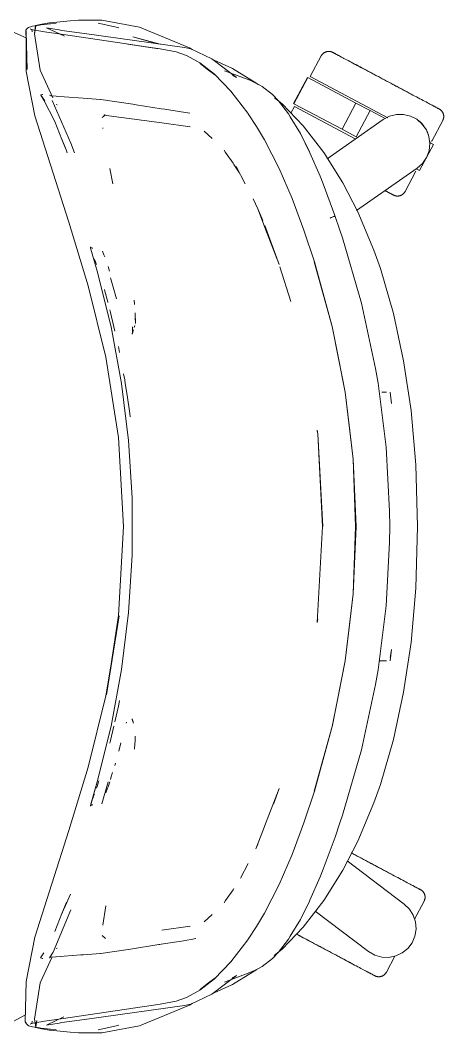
# Model space of a CAD drawing. Header units: millimetres. Extents: x 155927 to 317870, y -36033 to 97293.
# Drawn here: x 174017.8 to 174217.7, y 10190.2 to 10668.1 of the extents above; entities that cross this region are included whole.
import ezdxf

# ---------------------------------------------------------------- set-up
doc = ezdxf.new("R2010")
doc.units = ezdxf.units.MM
doc.header["$MEASUREMENT"] = 0
doc.layers.add('G-IMPT', color=8, linetype='CONTINUOUS', lineweight=9)
doc.layers.add('I-FURN', color=8, linetype='CONTINUOUS', lineweight=9)

msp = doc.modelspace()

# ---------------------------------------------------------------- linework, layer by layer
at = {"layer": 'G-IMPT'}
for p, q in [((174027.21, 10666.08), (174031.46, 10666.89)), ((174032.1, 10666.41), (174027.42, 10665.89)), ((174031.93, 10666.93), (174031.46, 10666.89)), ((174041.26, 10667.73), (174031.93, 10666.93)), ((174032.1, 10666.41), (174034.69, 10666.62)), ((174041.26, 10667.73), (174045.21, 10668.07)), ((174045.21, 10668.07), (174049.38, 10668.07)), ((174056.35, 10668.05), (174049.38, 10668.07)), ((174054.49, 10666.64), (174063.79, 10664.59)), ((174056.35, 10668.05), (174074.05, 10664.81)), ((174012.32, 10663.36), (174020.49, 10659.79)), ((174020.35, 10663.34), (174020.75, 10663.92)), ((174020.35, 10663.34), (174020.54, 10662.48)), ((174020.97, 10644.78), (174020.38, 10663.22)), ((174020.38, 10663.22), (174020.48, 10662.76)), ((174020.97, 10644.78), (174020.48, 10662.76)), ((174020.53, 10643.89), (174020.48, 10662.76)), ((174020.48, 10662.76), (174020.52, 10662.59)), ((174020.54, 10662.48), (174020.52, 10662.59)), ((174021.12, 10664.41), (174020.75, 10663.92)), ((174021.12, 10664.41), (174021.66, 10664.73)), ((174023.52, 10665.28), (174021.66, 10664.73)), ((174023.01, 10663.69), (174022.51, 10664.08)), ((174023.61, 10663.52), (174022.51, 10664.08)), ((174023.61, 10663.52), (174022.99, 10663.69)), ((174022.99, 10663.69), (174029.26, 10662.59)), ((174023.33, 10663.15), (174023.01, 10663.69)), ((174023.33, 10663.15), (174023.41, 10662.65)), ((174026.8, 10665.82), (174023.52, 10665.28)), ((174025.13, 10665.22), (174024.44, 10661.64)), ((174027.16, 10644.59), (174024.44, 10661.64)), ((174024.5, 10661.68), (174024.89, 10665.63)), ((174025.13, 10665.22), (174024.5, 10661.68)), ((174027.21, 10666.08), (174024.89, 10665.63)), ((174026.8, 10665.82), (174027.42, 10665.89)), ((174037.11, 10661.47), (174029.26, 10662.59)), ((174038.66, 10660.49), (174030.23, 10664.49)), ((174030.23, 10664.49), (174031.09, 10664.35)), ((174031.09, 10664.35), (174036.11, 10663.52)), ((174036.11, 10663.52), (174037.41, 10663.3)), ((174067.98, 10656.92), (174037.11, 10661.47)), ((174048.07, 10661.86), (174037.41, 10663.3)), ((174048.07, 10661.86), (174095.29, 10655.19)), ((174063.79, 10664.59), (174064.37, 10664.44)), ((174074.05, 10664.81), (174077.91, 10663.21)), ((174081.27, 10661.82), (174077.91, 10663.21)), ((174097.72, 10655.03), (174081.27, 10661.82)), ((174067.98, 10656.92), (174083.17, 10654.59)), ((174068.59, 10656.82), (174083.75, 10654.53)), ((174068.59, 10656.82), (174083.17, 10654.59)), ((174070.87, 10660.31), (174082.76, 10656.96)), ((174070.87, 10660.31), (174083.82, 10656.81)), ((174091.42, 10653.22), (174083.75, 10654.53)), ((174096.21, 10651.47), (174091.42, 10653.22)), ((174095.29, 10655.19), (174098.28, 10654.54)), ((174098.89, 10654.26), (174097.72, 10655.03)), ((174101.65, 10652.97), (174098.28, 10654.54)), ((174108.22, 10649.91), (174101.65, 10652.97)), ((174096.21, 10651.47), (174096.63, 10651.26)), ((174102.47, 10647.97), (174096.63, 10651.26)), ((174109.43, 10642.55), (174102.47, 10647.97)), ((174102.69, 10647.64), (174109.64, 10642.25)), ((174102.69, 10647.64), (174106.07, 10645.05)), ((174119.87, 10640.99), (174108.22, 10649.91)), ((174117.98, 10645.28), (174109.35, 10649.26)), ((174024.72, 10622.94), (174020.53, 10643.89)), ((174027.16, 10644.59), (174033.12, 10631.47)), ((174109.64, 10642.25), (174106.07, 10645.05)), ((174109.43, 10642.55), (174117.17, 10634.65)), ((174114.22, 10644.23), (174126.12, 10639.72)), ((174129.43, 10638.16), (174117.98, 10645.28)), ((174119.87, 10640.99), (174117.92, 10642.11)), ((174128.35, 10638.64), (174126.12, 10639.72)), ((174130.79, 10637.47), (174128.35, 10638.64)), ((174129.43, 10638.16), (174130.2, 10637.66)), ((174027.52, 10632.79), (174027.48, 10632.62)), ((174027.54, 10632.91), (174027.52, 10632.79)), ((174027.52, 10632.79), (174029.36, 10630.08)), ((174027.52, 10632.79), (174028.87, 10630.33)), ((174028.23, 10633.06), (174027.54, 10632.91)), ((174028.4, 10633.08), (174028.23, 10633.06)), ((174117.17, 10634.65), (174125.19, 10624.21)), ((174130.79, 10637.47), (174131.92, 10636.86)), ((174131.92, 10636.86), (174136.79, 10632.99)), ((174139.68, 10629.97), (174136.79, 10632.99)), ((174034.15, 10620.22), (174028.87, 10630.33)), ((174031.5, 10632.75), (174032.27, 10632.47)), ((174032.33, 10632.45), (174032.27, 10632.47)), ((174034.79, 10632.17), (174032.33, 10632.45)), ((174041.7, 10610.12), (174032.77, 10630.27)), ((174035.15, 10628.1), (174034.71, 10628.37)), ((174034.79, 10632.17), (174035.16, 10632.12)), ((174038.57, 10631.87), (174035.16, 10632.12)), ((174038.57, 10631.87), (174047.42, 10631.24)), ((174055.66, 10630.62), (174047.42, 10631.24)), ((174055.74, 10630.61), (174055.66, 10630.62)), ((174055.74, 10630.61), (174070.96, 10628.4)), ((174070.96, 10628.4), (174072.51, 10628.15)), ((174072.51, 10628.15), (174084.28, 10626.29)), ((174137.78, 10631.47), (174141.35, 10628.55)), ((174139.68, 10629.97), (174144.4, 10623.84)), ((174141.35, 10628.55), (174151.31, 10618.25)), ((174056.4, 10622.23), (174057.96, 10623.47)), ((174057.25, 10623.35), (174057.52, 10623.39)), ((174084.59, 10619.61), (174057.25, 10623.35)), ((174057.75, 10623.44), (174057.52, 10623.39)), ((174085.94, 10626.03), (174084.28, 10626.29)), ((174092.78, 10624.96), (174085.94, 10626.03)), ((174092.78, 10624.96), (174097.85, 10624.22)), ((174125.19, 10624.21), (174125.36, 10623.96)), ((174129.24, 10617.86), (174125.36, 10623.96)), ((174144.4, 10623.84), (174145.26, 10622.55)), ((174040.71, 10572.7), (174024.72, 10622.94)), ((174034.15, 10620.22), (174037.4, 10611.75)), ((174084.59, 10619.61), (174097.94, 10617.83)), ((174149.99, 10614.55), (174145.26, 10622.55)), ((174056.75, 10617.28), (174056.8, 10616.93)), ((174097.94, 10617.83), (174097.47, 10617.97)), ((174108.44, 10612.33), (174104.53, 10615.67)), ((174129.24, 10617.86), (174133.01, 10611.63)), ((174154.3, 10605.94), (174149.99, 10614.55)), ((174154.52, 10605.5), (174149.99, 10614.55)), ((174149.99, 10614.55), (174150.3, 10613.95)), ((174154.52, 10605.5), (174150.3, 10613.95)), ((174161.12, 10605.65), (174151.31, 10618.25)), ((174039.42, 10606.85), (174037.39, 10611.96)), ((174037.39, 10611.96), (174038.8, 10608.42)), ((174037.4, 10611.75), (174039.42, 10606.85)), ((174043.44, 10605.53), (174041.7, 10610.12)), ((174136.58, 10604.84), (174133.01, 10611.63)), ((174039.42, 10606.85), (174039.98, 10605.44)), ((174114.71, 10605.7), (174113.96, 10606.8)), ((174118.21, 10600.56), (174114.71, 10605.7)), ((174136.58, 10604.84), (174139.97, 10598.11)), ((174154.3, 10605.94), (174154.52, 10605.5)), ((174154.52, 10605.5), (174159.29, 10594.54)), ((174161.12, 10605.65), (174170.09, 10591.36)), ((174118.6, 10599.99), (174118.21, 10600.56)), ((174121.16, 10596.23), (174118.6, 10599.99)), ((174061.43, 10590.81), (174060.02, 10598.06)), ((174121.16, 10596.23), (174119.66, 10599)), ((174123.9, 10590.8), (174119.66, 10599)), ((174146.14, 10583.89), (174139.97, 10598.11)), ((174159.29, 10594.54), (174160.77, 10590.86)), ((174160.77, 10590.86), (174166.34, 10575.9)), ((174170.09, 10591.36), (174177.18, 10577.58)), ((174127.72, 10583.86), (174129.91, 10579.01)), ((174146.14, 10583.89), (174151.6, 10569.01)), ((174129.91, 10579.01), (174132.22, 10573.56)), ((174129.91, 10579.01), (174132.64, 10571.93)), ((174165.08, 10575.11), (174165.9, 10575.5)), ((174165.72, 10575.39), (174165.9, 10575.5)), ((174166.31, 10575.76), (174165.9, 10575.5)), ((174165.9, 10575.5), (174166.3, 10575.72)), ((174166.31, 10575.76), (174166.3, 10575.72)), ((174166.34, 10575.9), (174166.31, 10575.76)), ((174166.31, 10575.76), (174166.31, 10575.9)), ((174166.31, 10575.9), (174168.71, 10568.96)), ((174184.7, 10559.61), (174177.18, 10577.58)), ((174040.71, 10572.7), (174049.89, 10542.72)), ((174133.3, 10570.2), (174132.64, 10571.93)), ((174140.01, 10552.75), (174133.19, 10571.16)), ((174165.08, 10575.11), (174164.02, 10574.69)), ((174164.02, 10574.69), (174164.61, 10574.91)), ((174165.08, 10575.11), (174164.61, 10574.91)), ((174165.08, 10575.11), (174165.72, 10575.39)), ((174140.01, 10552.75), (174133.3, 10570.2)), ((174156.61, 10554.09), (174151.6, 10569.01)), ((174169.91, 10565.36), (174168.71, 10568.96)), ((174050.94, 10561.13), (174050.85, 10560.89)), ((174178.85, 10534.53), (174169.91, 10565.36)), ((174050.85, 10560.89), (174050.91, 10560.67)), ((174050.91, 10560.67), (174050.98, 10560.37)), ((174050.98, 10560.37), (174051.05, 10560.1)), ((174054.12, 10549.67), (174051.05, 10560.1)), ((174051.94, 10560.36), (174051.33, 10560.74)), ((174051.94, 10560.36), (174051.73, 10560.5)), ((174057.25, 10557.42), (174056.64, 10559.08)), ((174057.25, 10557.42), (174057.62, 10556.41)), ((174187.77, 10550.87), (174184.7, 10559.61)), ((174052.96, 10554.87), (174052.72, 10555.53)), ((174052.96, 10554.87), (174053.71, 10552.77)), ((174059.96, 10549.66), (174059.24, 10551.88)), ((174145.54, 10535.28), (174140.29, 10551.77)), ((174160.34, 10540.84), (174156.57, 10554)), ((174164.99, 10523.59), (174156.57, 10554)), ((174164.99, 10523.59), (174156.61, 10554.09)), ((174060.67, 10523.35), (174054.12, 10549.67)), ((174187.77, 10550.87), (174193.95, 10529.63)), ((174058.21, 10509.04), (174049.89, 10542.72)), ((174060.41, 10546.57), (174063.21, 10536.57)), ((174057.7, 10540.25), (174057.5, 10540.93)), ((174058.82, 10536.25), (174057.7, 10540.25)), ((174145.54, 10535.28), (174144.47, 10538.72)), ((174160.34, 10540.84), (174164.99, 10523.59)), ((174058.82, 10536.25), (174059.14, 10535.11)), ((174059.14, 10535.11), (174059.18, 10534.93)), ((174071.7, 10533.86), (174071.48, 10535.95)), ((174178.85, 10534.53), (174185.52, 10503.74)), ((174060.44, 10530.09), (174060.1, 10531.39)), ((174060.44, 10530.09), (174061.99, 10523.34)), ((174072.1, 10525), (174072.01, 10530.06)), ((174072.01, 10530.06), (174072.09, 10527.79)), ((174072.1, 10525), (174072.09, 10527.79)), ((174193.95, 10529.63), (174198.76, 10507.27)), ((174060.67, 10523.35), (174065.6, 10496.69)), ((174062.45, 10521.36), (174061.99, 10523.34)), ((174070.77, 10521), (174070.81, 10523.3)), ((174070.82, 10523.16), (174070.81, 10523.3)), ((174071.55, 10523.01), (174071.85, 10524.05)), ((174164.99, 10523.59), (174171.17, 10492.47)), ((174164.99, 10523.59), (174168.07, 10508.57)), ((174164.99, 10523.59), (174171.16, 10492.55)), ((174070.56, 10519.95), (174071.24, 10521.9)), ((174070.77, 10521), (174070.56, 10519.95)), ((174064.65, 10511.32), (174064.11, 10514.13)), ((174058.21, 10509.04), (174064.2, 10471.12)), ((174171.17, 10492.47), (174168.07, 10508.57)), ((174186.7, 10496.82), (174185.52, 10503.74)), ((174198.76, 10507.27), (174202.25, 10483.85)), ((174066.57, 10501.21), (174067.13, 10498.31)), ((174065.6, 10496.69), (174068.9, 10469.77)), ((174067.37, 10496.68), (174067.13, 10498.31)), ((174068.22, 10491.06), (174067.37, 10496.68)), ((174190.52, 10466.65), (174186.7, 10496.82)), ((174068.22, 10491.06), (174069.52, 10482.53)), ((174174.99, 10460.95), (174171.16, 10492.55)), ((174174.95, 10460.91), (174171.17, 10492.47)), ((174171.17, 10492.47), (174173.11, 10476.99)), ((174188.5, 10492.51), (174190.59, 10492.58)), ((174190.59, 10492.58), (174190.48, 10492.58)), ((174192.35, 10492.55), (174193, 10487.14)), ((174069.52, 10482.53), (174069.7, 10480.87)), ((174202.25, 10483.85), (174204.51, 10458.28)), ((174174.95, 10460.91), (174173.11, 10476.99)), ((174064.2, 10471.12), (174066.56, 10429.14)), ((174157.95, 10474.41), (174157.99, 10474.17)), ((174158.23, 10472.86), (174157.96, 10474.64)), ((174158.23, 10472.86), (174157.99, 10474.17)), ((174160.55, 10429.14), (174158.23, 10472.86)), ((174160.5, 10429.14), (174158.23, 10472.86)), ((174070.55, 10442.7), (174068.9, 10469.77)), ((174192.13, 10436.45), (174190.52, 10466.65)), ((174175.63, 10446.02), (174174.95, 10460.91)), ((174174.95, 10460.91), (174176.09, 10429.14)), ((174174.99, 10460.95), (174176.32, 10429.14)), ((174204.51, 10458.28), (174205.36, 10429.14)), ((174070.55, 10442.7), (174070.55, 10415.58)), ((174175.63, 10446.02), (174176.09, 10429.14)), ((174192.13, 10436.45), (174192.23, 10429.14)), ((174064.2, 10387.15), (174066.56, 10429.14)), ((174160.5, 10429.14), (174158, 10383.8)), ((174174.95, 10397.36), (174176.09, 10429.14)), ((174176.32, 10429.14), (174174.99, 10397.32)), ((174175.63, 10412.25), (174176.09, 10429.14)), ((174192.13, 10421.82), (174192.23, 10429.14)), ((174205.36, 10429.14), (174204.51, 10399.99)), ((174192.13, 10421.82), (174190.52, 10391.62)), ((174070.55, 10415.58), (174068.9, 10388.51)), ((174174.95, 10397.36), (174175.63, 10412.25)), ((174204.51, 10399.99), (174202.25, 10374.42)), ((174174.99, 10397.32), (174171.16, 10365.73)), ((174174.95, 10397.36), (174171.17, 10365.81)), ((174173.11, 10381.28), (174174.95, 10397.36)), ((174190.52, 10391.62), (174186.7, 10361.45)), ((174058.21, 10349.23), (174064.46, 10386.98)), ((174064.2, 10387.15), (174058.47, 10349.61)), ((174064.46, 10386.98), (174058.47, 10349.61)), ((174065.6, 10361.59), (174068.9, 10388.51)), ((174158.23, 10385.41), (174157.99, 10384.1)), ((174158, 10383.8), (174158.23, 10385.41)), ((174157.95, 10383.86), (174157.99, 10384.1)), ((174173.11, 10381.28), (174171.17, 10365.81)), ((174192.35, 10365.72), (174193, 10371.14)), ((174192.43, 10367.37), (174193, 10371.14)), ((174202.25, 10374.42), (174198.76, 10351)), ((174171.17, 10365.81), (174164.95, 10334.56)), ((174164.95, 10334.56), (174171.16, 10365.73)), ((174171.17, 10365.81), (174168.07, 10349.7)), ((174187.25, 10365.81), (174188.5, 10365.76)), ((174190.59, 10365.69), (174188.5, 10365.76)), ((174190.59, 10365.69), (174190.48, 10365.69)), ((174060.67, 10334.92), (174065.6, 10361.59)), ((174186.7, 10361.45), (174185.52, 10354.53)), ((174185.52, 10354.53), (174178.85, 10323.74)), ((174193.95, 10328.64), (174198.76, 10351)), ((174049.89, 10315.55), (174058.21, 10349.23)), ((174064.62, 10346.96), (174064.15, 10344.33)), ((174164.99, 10334.68), (174168.07, 10349.7)), ((174064.15, 10344.33), (174062.44, 10336.91)), ((174067.89, 10336.72), (174067.75, 10336.31)), ((174070.56, 10338.32), (174071.24, 10336.37)), ((174070.56, 10338.32), (174070.77, 10337.28)), ((174060.67, 10334.92), (174054.12, 10308.6)), ((174061.99, 10334.93), (174060.44, 10328.18)), ((174164.99, 10334.68), (174156.57, 10304.27)), ((174164.99, 10334.68), (174156.61, 10304.18)), ((174160.34, 10317.43), (174164.99, 10334.68)), ((174060.44, 10328.18), (174060.1, 10326.9)), ((174064.29, 10323.1), (174065.29, 10326.96)), ((174071.99, 10328.16), (174071.71, 10324.45)), ((174071.99, 10328.16), (174072.09, 10329.53)), ((174072.09, 10330.23), (174072.09, 10329.53)), ((174187.77, 10307.4), (174193.95, 10328.64)), ((174064.29, 10323.1), (174064.68, 10324.63)), ((174071.71, 10324.45), (174071.68, 10323.97)), ((174169.91, 10292.91), (174178.85, 10323.74)), ((174062.38, 10316.31), (174062.71, 10317.43)), ((174160.34, 10317.43), (174156.57, 10304.27)), ((174049.89, 10315.55), (174040.71, 10285.58)), ((174060.6, 10310.52), (174061.39, 10313.02)), ((174054.12, 10308.6), (174050.85, 10297.38)), ((174054.12, 10308.6), (174051.01, 10297.78)), ((174054.12, 10308.6), (174051.06, 10298.07)), ((174054.75, 10308.6), (174054.02, 10306.38)), ((174054.75, 10308.6), (174054.9, 10309.06)), ((174059.32, 10308.61), (174056.28, 10298.18)), ((174059.21, 10306.3), (174059.98, 10308.61)), ((174060.36, 10309.74), (174060.6, 10310.52)), ((174053.73, 10305.57), (174054.02, 10306.38)), ((174058.19, 10303.42), (174058.95, 10305.58)), ((174059.21, 10306.3), (174058.95, 10305.58)), ((174140.01, 10305.52), (174133.3, 10288.07)), ((174140.01, 10305.52), (174137.29, 10298.09)), ((174151.6, 10289.26), (174156.61, 10304.18)), ((174184.7, 10298.66), (174187.77, 10307.4)), ((174052.4, 10301.85), (174052, 10300.78)), ((174052.74, 10302.82), (174052.4, 10301.85)), ((174184.7, 10298.66), (174177.18, 10280.69)), ((174050.85, 10297.38), (174050.99, 10297.14)), ((174051.06, 10298.07), (174051.01, 10297.78)), ((174051.94, 10297.92), (174051.33, 10297.53)), ((174051.94, 10297.92), (174051.73, 10297.77)), ((174151.6, 10289.26), (174146.14, 10274.38)), ((174166.37, 10282.49), (174168.71, 10289.31)), ((174169.91, 10292.91), (174168.71, 10289.31)), ((174040.71, 10285.58), (174024.72, 10235.33)), ((174132.64, 10286.34), (174128.91, 10277.02)), ((174133.3, 10288.07), (174132.64, 10286.34)), ((174128.91, 10277.02), (174129.91, 10279.26)), ((174166.37, 10282.49), (174160.77, 10267.41)), ((174177.18, 10280.69), (174170.09, 10266.91)), ((174146.14, 10274.38), (174139.97, 10260.16)), ((174121.74, 10263.18), (174125.28, 10270.15)), ((174159.29, 10263.73), (174160.77, 10267.41)), ((174170.09, 10266.91), (174161.12, 10252.62)), ((174136.58, 10253.43), (174139.97, 10260.16)), ((174154.52, 10252.77), (174159.29, 10263.73)), ((174038.42, 10248.9), (174041.47, 10255.61)), ((174114.71, 10252.58), (174118.21, 10257.71)), ((174118.21, 10257.71), (174118.6, 10258.29)), ((174037.39, 10246.31), (174039.59, 10251.87)), ((174039.42, 10251.42), (174037.39, 10246.31)), ((174037.4, 10246.52), (174039.42, 10251.42)), ((174114.71, 10252.58), (174113.96, 10251.47)), ((174136.58, 10253.43), (174133.01, 10246.64)), ((174150.3, 10244.32), (174154.3, 10252.33)), ((174161.12, 10252.62), (174151.31, 10240.02)), ((174154.52, 10252.77), (174154.3, 10252.33)), ((174033.26, 10228.18), (174041.7, 10248.16)), ((174037.4, 10246.52), (174034.15, 10238.05)), ((174056.75, 10240.99), (174058.15, 10250.15)), ((174108.44, 10245.94), (174104.53, 10242.6)), ((174129.24, 10240.41), (174133.01, 10246.64)), ((174056.75, 10240.99), (174056.8, 10241.34)), ((174149.99, 10243.72), (174145.26, 10235.72)), ((174150.3, 10244.32), (174149.99, 10243.72)), ((174084.59, 10238.66), (174097.94, 10240.44)), ((174097.94, 10240.44), (174097.47, 10240.3)), ((174129.24, 10240.41), (174125.36, 10234.31)), ((174141.35, 10229.72), (174151.31, 10240.02)), ((174020.53, 10214.38), (174024.72, 10235.33)), ((174056.4, 10236.04), (174058.04, 10234.76)), ((174069.81, 10229.69), (174083.17, 10231.81)), ((174083.17, 10231.81), (174083.68, 10231.89)), ((174084.29, 10231.98), (174083.68, 10231.89)), ((174084.29, 10231.98), (174096.01, 10233.79)), ((174096.01, 10233.79), (174096.48, 10233.86)), ((174098.46, 10234.28), (174096.48, 10233.86)), ((174100.63, 10234.74), (174098.46, 10234.28)), ((174117.17, 10223.62), (174125.19, 10234.06)), ((174125.36, 10234.31), (174125.19, 10234.06)), ((174139.68, 10228.3), (174144.4, 10234.43)), ((174144.4, 10234.43), (174145.26, 10235.72)), ((174027.3, 10225.51), (174028.89, 10227.97)), ((174028.89, 10227.97), (174027.36, 10225.49)), ((174027.36, 10225.49), (174028.85, 10227.96)), ((174031.5, 10225.51), (174033.26, 10228.18)), ((174034.71, 10229.9), (174035.15, 10230.17)), ((174046.43, 10226.96), (174038.57, 10226.4)), ((174047.42, 10227.03), (174046.43, 10226.96)), ((174055.66, 10227.65), (174047.42, 10227.03)), ((174055.66, 10227.65), (174055.74, 10227.66)), ((174069.81, 10229.69), (174055.74, 10227.66)), ((174136.79, 10225.28), (174139.68, 10228.3)), ((174141.35, 10229.72), (174137.68, 10226.72)), ((174027.16, 10213.68), (174032.77, 10226.03)), ((174027.3, 10225.51), (174027.36, 10225.49)), ((174028.23, 10225.21), (174027.36, 10225.49)), ((174028.4, 10225.19), (174028.23, 10225.21)), ((174032.22, 10225.8), (174031.5, 10225.51)), ((174032.22, 10225.8), (174032.24, 10225.8)), ((174034.62, 10226.1), (174032.24, 10225.8)), ((174034.62, 10226.1), (174034.7, 10226.1)), ((174038.57, 10226.4), (174034.7, 10226.1)), ((174117.17, 10223.62), (174109.43, 10215.72)), ((174131.92, 10221.42), (174136.79, 10225.28)), ((174119.87, 10217.28), (174108.17, 10208.34)), ((174114.22, 10214.05), (174126.12, 10218.56)), ((174119.87, 10217.28), (174117.84, 10216.12)), ((174117.98, 10212.99), (174129.43, 10220.11)), ((174128.35, 10219.63), (174126.12, 10218.56)), ((174130.79, 10220.8), (174128.35, 10219.63)), ((174131.92, 10221.42), (174130.79, 10220.8)), ((174020.53, 10214.38), (174020.14, 10195.39)), ((174027.16, 10213.68), (174024.44, 10196.63)), ((174102.47, 10210.3), (174109.43, 10215.72)), ((174109.64, 10216.03), (174102.69, 10210.63)), ((174102.69, 10210.63), (174106.07, 10213.22)), ((174109.64, 10216.03), (174106.07, 10213.22)), ((174109.35, 10209.01), (174117.98, 10212.99)), ((174102.47, 10210.3), (174096.63, 10207.01)), ((174101.65, 10205.3), (174108.17, 10208.34)), ((174048.07, 10196.41), (174095.29, 10203.09)), ((174067.98, 10201.35), (174083.75, 10203.75)), ((174097.72, 10203.25), (174081.27, 10196.45)), ((174091.42, 10205.05), (174083.75, 10203.75)), ((174091.42, 10205.05), (174096.21, 10206.8)), ((174095.29, 10203.09), (174098.28, 10203.73)), ((174096.63, 10207.01), (174096.21, 10206.8)), ((174098.89, 10204.02), (174097.72, 10203.25)), ((174101.65, 10205.3), (174098.28, 10203.73)), ((174020.21, 10198.58), (174012.3, 10194.44)), ((174037.11, 10196.8), (174067.98, 10201.35)), ((174020.14, 10195.39), (174020.75, 10194.36)), ((174020.62, 10194.98), (174020.75, 10194.36)), ((174020.62, 10194.98), (174020.73, 10194.43)), ((174020.75, 10194.36), (174020.73, 10194.43)), ((174021.12, 10193.86), (174020.75, 10194.36)), ((174021.66, 10193.54), (174021.12, 10193.86)), ((174021.66, 10193.54), (174023.52, 10192.99)), ((174023.61, 10194.75), (174022.51, 10194.19)), ((174023.01, 10194.58), (174022.51, 10194.19)), ((174022.99, 10194.58), (174029.26, 10195.69)), ((174023.61, 10194.75), (174022.99, 10194.58)), ((174023.01, 10194.58), (174023.33, 10195.12)), ((174023.41, 10195.62), (174023.33, 10195.12)), ((174025.13, 10193.05), (174024.44, 10196.63)), ((174025.62, 10195.92), (174024.89, 10192.64)), ((174025.62, 10195.92), (174025.13, 10193.05)), ((174029.26, 10195.69), (174037.11, 10196.8)), ((174030.23, 10193.78), (174038.36, 10197.64)), ((174030.23, 10193.78), (174031.09, 10193.92)), ((174036.11, 10194.76), (174031.09, 10193.92)), ((174036.11, 10194.76), (174037.41, 10194.97)), ((174048.07, 10196.41), (174037.41, 10194.97)), ((174054.49, 10191.64), (174063.79, 10193.68)), ((174056.35, 10190.23), (174074.05, 10193.46)), ((174063.79, 10193.68), (174064.37, 10193.83)), ((174074.05, 10193.46), (174077.91, 10195.06)), ((174081.27, 10196.45), (174077.91, 10195.06)), ((174026.8, 10192.46), (174023.52, 10192.99)), ((174027.21, 10192.2), (174024.89, 10192.64)), ((174026.8, 10192.46), (174027.42, 10192.38)), ((174031.46, 10191.39), (174027.21, 10192.2)), ((174027.42, 10192.38), (174032.1, 10191.86)), ((174031.93, 10191.34), (174031.46, 10191.39)), ((174031.93, 10191.34), (174041.26, 10190.54)), ((174032.1, 10191.86), (174034.69, 10191.65)), ((174041.26, 10190.54), (174045.21, 10190.2)), ((174049.38, 10190.2), (174045.21, 10190.2)), ((174056.35, 10190.23), (174049.38, 10190.2))]:
    msp.add_line(p, q, dxfattribs=at)
at = {"layer": 'I-FURN'}
for p, q in [((174160.17, 10651.79), (174160.27, 10651.91)), ((174160.27, 10651.91), (174160.38, 10652.03)), ((174160.38, 10652.03), (174160.49, 10652.15)), ((174160.49, 10652.15), (174160.6, 10652.27)), ((174160.6, 10652.27), (174160.72, 10652.38)), ((174160.72, 10652.38), (174160.84, 10652.48)), ((174160.84, 10652.48), (174160.97, 10652.58)), ((174160.97, 10652.58), (174161.1, 10652.67)), ((174161.1, 10652.67), (174161.24, 10652.76)), ((174161.24, 10652.76), (174161.38, 10652.84)), ((174161.38, 10652.84), (174161.52, 10652.92)), ((174161.52, 10652.92), (174161.66, 10652.99)), ((174161.66, 10652.99), (174161.81, 10653.06)), ((174161.81, 10653.06), (174161.96, 10653.12)), ((174161.96, 10653.12), (174162.11, 10653.17)), ((174162.11, 10653.17), (174162.26, 10653.22)), ((174162.26, 10653.22), (174162.42, 10653.26)), ((174162.42, 10653.26), (174162.58, 10653.3)), ((174162.58, 10653.3), (174162.73, 10653.33)), ((174162.73, 10653.33), (174162.89, 10653.35)), ((174162.89, 10653.35), (174163.05, 10653.37)), ((174163.05, 10653.37), (174163.22, 10653.38)), ((174163.22, 10653.38), (174163.38, 10653.38)), ((174163.38, 10653.38), (174163.54, 10653.38)), ((174163.54, 10653.38), (174163.7, 10653.37)), ((174163.7, 10653.37), (174163.86, 10653.35)), ((174163.86, 10653.35), (174164.02, 10653.33)), ((174164.02, 10653.33), (174164.18, 10653.3)), ((174164.18, 10653.3), (174164.33, 10653.27)), ((174164.33, 10653.27), (174164.49, 10653.23)), ((174164.49, 10653.23), (174164.64, 10653.18)), ((174164.64, 10653.18), (174164.8, 10653.13)), ((174164.8, 10653.13), (174164.95, 10653.07)), ((174164.95, 10653.07), (174165.09, 10653)), ((174165.09, 10653), (174165.24, 10652.93)), ((174165.24, 10652.93), (174165.28, 10652.91)), ((174165.28, 10652.91), (174165.3, 10652.9)), ((174165.32, 10652.88), (174165.28, 10652.91)), ((174165.28, 10652.91), (174165.28, 10652.91)), ((174165.3, 10652.9), (174165.36, 10652.87)), ((174165.41, 10652.84), (174165.32, 10652.88)), ((174165.36, 10652.87), (174165.46, 10652.81)), ((174165.53, 10652.78), (174165.41, 10652.84)), ((174165.46, 10652.81), (174165.6, 10652.74)), ((174165.69, 10652.69), (174165.53, 10652.78)), ((174165.6, 10652.74), (174165.78, 10652.64)), ((174165.89, 10652.58), (174165.69, 10652.69)), ((174165.78, 10652.64), (174166, 10652.53)), ((174166.13, 10652.45), (174165.89, 10652.58)), ((174166, 10652.53), (174166.26, 10652.39)), ((174166.41, 10652.31), (174166.13, 10652.45)), ((174166.26, 10652.39), (174166.55, 10652.23)), ((174166.73, 10652.14), (174166.41, 10652.31)), ((174166.55, 10652.23), (174166.89, 10652.05)), ((174167.09, 10651.95), (174166.73, 10652.14)), ((174166.89, 10652.05), (174167.26, 10651.85)), ((174167.48, 10651.74), (174167.09, 10651.95)), ((174159.83, 10651.24), (174154.68, 10641.56)), ((174159.83, 10651.24), (174159.91, 10651.38)), ((174159.91, 10651.38), (174159.99, 10651.52)), ((174159.99, 10651.52), (174160.08, 10651.66)), ((174160.08, 10651.66), (174160.17, 10651.79)), ((174167.26, 10651.85), (174167.67, 10651.64)), ((174167.91, 10651.51), (174167.48, 10651.74)), ((174167.67, 10651.64), (174168.12, 10651.4)), ((174168.37, 10651.26), (174167.91, 10651.51)), ((174168.12, 10651.4), (174168.6, 10651.14)), ((174168.87, 10651), (174168.37, 10651.26)), ((174168.6, 10651.14), (174169.12, 10650.87)), ((174169.41, 10650.71), (174168.87, 10651)), ((174169.12, 10650.87), (174169.67, 10650.57)), ((174169.98, 10650.41), (174169.41, 10650.71)), ((174169.67, 10650.57), (174170.25, 10650.26)), ((174170.58, 10650.09), (174169.98, 10650.41)), ((174171.21, 10649.75), (174170.58, 10650.09)), ((174171.88, 10649.4), (174171.21, 10649.75)), ((174172.57, 10649.03), (174171.88, 10649.4)), ((174173.29, 10648.65), (174172.57, 10649.03)), ((174174.04, 10648.25), (174173.29, 10648.65)), ((174174.82, 10647.84), (174174.04, 10648.25)), ((174175.62, 10647.41), (174174.82, 10647.84)), ((174176.45, 10646.97), (174175.62, 10647.41)), ((174176, 10647.21), (174176.83, 10646.77)), ((174177.29, 10646.52), (174176.45, 10646.97)), ((174176.83, 10646.77), (174177.69, 10646.31)), ((174178.16, 10646.06), (174177.29, 10646.52)), ((174177.69, 10646.31), (174178.57, 10645.84)), ((174179.05, 10645.59), (174178.16, 10646.06)), ((174178.57, 10645.84), (174179.46, 10645.37)), ((174179.95, 10645.11), (174179.05, 10645.59)), ((174179.46, 10645.37), (174180.38, 10644.88)), ((174180.88, 10644.62), (174179.95, 10645.11)), ((174180.38, 10644.88), (174181.31, 10644.39)), ((174181.81, 10644.12), (174180.88, 10644.62)), ((174181.31, 10644.39), (174182.25, 10643.88)), ((174182.77, 10643.61), (174181.81, 10644.12)), ((174182.25, 10643.88), (174183.21, 10643.38)), ((174183.73, 10643.1), (174182.77, 10643.61)), ((174183.21, 10643.38), (174184.18, 10642.86)), ((174184.7, 10642.58), (174183.73, 10643.1)), ((174184.18, 10642.86), (174185.15, 10642.34)), ((174185.69, 10642.06), (174184.7, 10642.58)), ((174185.15, 10642.34), (174186.14, 10641.82)), ((174153.38, 10641.11), (174146.81, 10628.75)), ((174146.98, 10628.66), (174153.55, 10641.02)), ((174153.55, 10641.02), (174176.26, 10628.95)), ((174191.28, 10622.09), (174154.68, 10641.56)), ((174186.68, 10641.53), (174185.69, 10642.06)), ((174186.14, 10641.82), (174187.14, 10641.29)), ((174187.67, 10641), (174186.68, 10641.53)), ((174187.14, 10641.29), (174188.14, 10640.76)), ((174188.68, 10640.47), (174187.67, 10641)), ((174188.14, 10640.76), (174189.14, 10640.22)), ((174189.68, 10639.93), (174188.68, 10640.47)), ((174189.14, 10640.22), (174190.14, 10639.69)), ((174190.69, 10639.4), (174189.68, 10639.93)), ((174190.14, 10639.69), (174191.15, 10639.15)), ((174191.69, 10638.87), (174190.69, 10639.4)), ((174191.15, 10639.15), (174192.15, 10638.62)), ((174192.69, 10638.33), (174191.69, 10638.87)), ((174192.15, 10638.62), (174193.15, 10638.09)), ((174193.69, 10637.8), (174192.69, 10638.33)), ((174193.15, 10638.09), (174194.15, 10637.56)), ((174194.69, 10637.27), (174193.69, 10637.8)), ((174194.15, 10637.56), (174195.14, 10637.03)), ((174195.67, 10636.75), (174194.69, 10637.27)), ((174195.14, 10637.03), (174196.13, 10636.51)), ((174196.65, 10636.23), (174195.67, 10636.75)), ((174196.13, 10636.51), (174197.1, 10635.99)), ((174197.62, 10635.71), (174196.65, 10636.23)), ((174197.1, 10635.99), (174198.06, 10635.48)), ((174198.58, 10635.2), (174197.62, 10635.71)), ((174198.06, 10635.48), (174199.02, 10634.97)), ((174199.52, 10634.7), (174198.58, 10635.2)), ((174199.02, 10634.97), (174199.95, 10634.47)), ((174200.45, 10634.21), (174199.52, 10634.7)), ((174199.95, 10634.47), (174200.88, 10633.98)), ((174201.37, 10633.72), (174200.45, 10634.21)), ((174200.88, 10633.98), (174201.78, 10633.5)), ((174202.26, 10633.24), (174201.37, 10633.72)), ((174203.14, 10632.78), (174202.26, 10633.24)), ((174204, 10632.32), (174203.14, 10632.78)), ((174169.69, 10616.59), (174146.98, 10628.66)), ((174169.69, 10616.59), (174176.26, 10628.95)), ((174176.26, 10628.95), (174182.9, 10625.42)), ((174204.83, 10631.88), (174204, 10632.32)), ((174205.64, 10631.45), (174204.83, 10631.88)), ((174206.43, 10631.03), (174205.64, 10631.45)), ((174207.19, 10630.62), (174206.43, 10631.03)), ((174207.93, 10630.23), (174207.19, 10630.62)), ((174208.63, 10629.86), (174207.93, 10630.23)), ((174209.31, 10629.5), (174208.63, 10629.86)), ((174209.96, 10629.15), (174209.31, 10629.5)), ((174210.58, 10628.82), (174209.96, 10629.15)), ((174211.16, 10628.51), (174210.58, 10628.82)), ((174210.85, 10628.68), (174211.42, 10628.38)), ((174211.71, 10628.22), (174211.16, 10628.51)), ((174211.42, 10628.38), (174211.95, 10628.09)), ((174212.23, 10627.94), (174211.71, 10628.22)), ((174211.95, 10628.09), (174212.46, 10627.82)), ((174147.17, 10627.43), (174145.49, 10624.27)), ((174175.86, 10612.17), (174147.17, 10627.43)), ((174176.33, 10613.06), (174182.9, 10625.42)), ((174182.9, 10625.42), (174189.96, 10621.66)), ((174192.07, 10622.79), (174195.34, 10623.62)), ((174195.34, 10623.62), (174198.72, 10623.64)), ((174198.72, 10623.64), (174202, 10622.86)), ((174212.71, 10627.69), (174212.23, 10627.94)), ((174212.46, 10627.82), (174212.92, 10627.58)), ((174213.16, 10627.45), (174212.71, 10627.69)), ((174212.92, 10627.58), (174213.35, 10627.35)), ((174213.57, 10627.23), (174213.16, 10627.45)), ((174213.35, 10627.35), (174213.74, 10627.14)), ((174213.94, 10627.03), (174213.57, 10627.23)), ((174213.74, 10627.14), (174214.1, 10626.95)), ((174214.28, 10626.86), (174213.94, 10627.03)), ((174214.1, 10626.95), (174214.42, 10626.78)), ((174214.57, 10626.7), (174214.28, 10626.86)), ((174214.42, 10626.78), (174214.7, 10626.63)), ((174214.83, 10626.56), (174214.57, 10626.7)), ((174214.7, 10626.63), (174214.94, 10626.5)), ((174215.05, 10626.44), (174214.83, 10626.56)), ((174214.94, 10626.5), (174215.14, 10626.4)), ((174215.23, 10626.35), (174215.05, 10626.44)), ((174215.14, 10626.4), (174215.3, 10626.31)), ((174215.37, 10626.27), (174215.23, 10626.35)), ((174215.3, 10626.31), (174215.42, 10626.25)), ((174215.47, 10626.22), (174215.37, 10626.27)), ((174215.42, 10626.25), (174215.5, 10626.2)), ((174215.53, 10626.19), (174215.47, 10626.22)), ((174215.5, 10626.2), (174215.55, 10626.18)), ((174215.55, 10626.18), (174215.53, 10626.19)), ((174215.55, 10626.18), (174215.69, 10626.1)), ((174215.55, 10626.18), (174215.55, 10626.18)), ((174215.69, 10626.1), (174215.83, 10626.02)), ((174215.83, 10626.02), (174215.96, 10625.93)), ((174215.96, 10625.93), (174216.09, 10625.83)), ((174216.09, 10625.83), (174216.22, 10625.73)), ((174216.22, 10625.73), (174216.34, 10625.63)), ((174216.34, 10625.63), (174216.46, 10625.52)), ((174216.46, 10625.52), (174216.58, 10625.4)), ((174216.58, 10625.4), (174216.68, 10625.28)), ((174216.68, 10625.28), (174216.79, 10625.16)), ((174216.79, 10625.16), (174216.89, 10625.03)), ((174216.89, 10625.03), (174216.98, 10624.9)), ((174216.98, 10624.9), (174217.07, 10624.77)), ((174217.07, 10624.77), (174217.15, 10624.63)), ((174217.15, 10624.63), (174217.23, 10624.49)), ((174217.23, 10624.49), (174217.3, 10624.34)), ((174217.3, 10624.34), (174217.37, 10624.2)), ((174217.37, 10624.2), (174217.43, 10624.05)), ((174217.43, 10624.05), (174217.48, 10623.9)), ((174217.48, 10623.9), (174217.53, 10623.74)), ((174217.53, 10623.74), (174217.57, 10623.59)), ((174217.57, 10623.59), (174217.61, 10623.43)), ((174217.61, 10623.43), (174217.64, 10623.27)), ((174217.64, 10623.27), (174217.66, 10623.11)), ((174162.67, 10602.69), (174189.1, 10621.2)), ((174189.1, 10621.2), (174192.07, 10622.79)), ((174202, 10622.86), (174204.99, 10621.31)), ((174204.99, 10621.31), (174207.53, 10619.09)), ((174206.7, 10619.95), (174205.28, 10621.1)), ((174208.99, 10617.17), (174206.7, 10619.95)), ((174207.53, 10619.09), (174209.47, 10616.32)), ((174212.07, 10611.04), (174217.22, 10620.73)), ((174217.24, 10620.77), (174217.22, 10620.73)), ((174217.31, 10620.91), (174217.24, 10620.77)), ((174217.38, 10621.06), (174217.31, 10620.91)), ((174217.43, 10621.21), (174217.38, 10621.06)), ((174217.49, 10621.36), (174217.43, 10621.21)), ((174217.54, 10621.51), (174217.49, 10621.36)), ((174217.58, 10621.67), (174217.54, 10621.51)), ((174217.61, 10621.83), (174217.58, 10621.67)), ((174217.64, 10621.99), (174217.61, 10621.83)), ((174217.66, 10622.15), (174217.64, 10621.99)), ((174217.66, 10623.11), (174217.68, 10622.95)), ((174217.68, 10622.31), (174217.66, 10622.15)), ((174217.68, 10622.95), (174217.69, 10622.79)), ((174217.69, 10622.47), (174217.68, 10622.31)), ((174217.69, 10622.79), (174217.69, 10622.63)), ((174217.69, 10622.63), (174217.69, 10622.47)), ((174176.33, 10613.06), (174169.69, 10616.59)), ((174209.47, 10616.32), (174210.69, 10613.18)), ((174206.31, 10597.12), (174212.88, 10609.48)), ((174210.69, 10613.18), (174211.11, 10609.83)), ((174211.11, 10609.83), (174210.73, 10606.48)), ((174211.48, 10610.22), (174211.08, 10609.46)), ((174211.57, 10610.17), (174211.48, 10610.22)), ((174211.48, 10610.22), (174212.88, 10609.48)), ((174212.07, 10611.04), (174211.69, 10611.24)), ((174210.73, 10606.48), (174209.56, 10603.32)), ((174207.66, 10600.53), (174205.15, 10598.28)), ((174209.56, 10603.32), (174207.66, 10600.53)), ((174205.15, 10598.28), (174176.56, 10578.26)), ((174199.41, 10587.23), (174204.56, 10596.91)), ((174206.31, 10597.12), (174204.91, 10597.86)), ((174204.91, 10597.86), (174205, 10597.81)), ((174189.82, 10587.76), (174190.36, 10587.48)), ((174190.63, 10587.33), (174190.12, 10587.6)), ((174190.36, 10587.48), (174190.86, 10587.21)), ((174191.12, 10587.07), (174190.63, 10587.33)), ((174190.86, 10587.21), (174191.33, 10586.96)), ((174191.56, 10586.84), (174191.12, 10587.07)), ((174191.33, 10586.96), (174191.76, 10586.73)), ((174191.97, 10586.62), (174191.56, 10586.84)), ((174191.76, 10586.73), (174192.15, 10586.52)), ((174192.34, 10586.42), (174191.97, 10586.62)), ((174192.15, 10586.52), (174192.5, 10586.33)), ((174192.68, 10586.24), (174192.34, 10586.42)), ((174192.5, 10586.33), (174192.82, 10586.17)), ((174192.98, 10586.08), (174192.68, 10586.24)), ((174192.82, 10586.17), (174193.1, 10586.02)), ((174193.24, 10585.95), (174192.98, 10586.08)), ((174193.1, 10586.02), (174193.34, 10585.89)), ((174193.46, 10585.83), (174193.24, 10585.95)), ((174193.34, 10585.89), (174193.54, 10585.78)), ((174193.64, 10585.73), (174193.46, 10585.83)), ((174193.54, 10585.78), (174193.7, 10585.7)), ((174193.78, 10585.66), (174193.64, 10585.73)), ((174193.7, 10585.7), (174193.83, 10585.63)), ((174193.88, 10585.61), (174193.78, 10585.66)), ((174193.83, 10585.63), (174193.91, 10585.59)), ((174193.94, 10585.57), (174193.88, 10585.61)), ((174193.91, 10585.59), (174193.95, 10585.57)), ((174193.96, 10585.56), (174193.94, 10585.57)), ((174193.95, 10585.57), (174193.96, 10585.56)), ((174193.99, 10585.54), (174193.96, 10585.56)), ((174194.14, 10585.47), (174193.99, 10585.54)), ((174194.29, 10585.41), (174194.14, 10585.47)), ((174194.44, 10585.35), (174194.29, 10585.41)), ((174194.59, 10585.29), (174194.44, 10585.35)), ((174194.74, 10585.25), (174194.59, 10585.29)), ((174194.9, 10585.2), (174194.74, 10585.25)), ((174195.06, 10585.17), (174194.9, 10585.2)), ((174195.21, 10585.14), (174195.06, 10585.17)), ((174195.37, 10585.12), (174195.21, 10585.14)), ((174195.53, 10585.1), (174195.37, 10585.12)), ((174195.7, 10585.09), (174195.53, 10585.1)), ((174195.86, 10585.09), (174195.7, 10585.09)), ((174196.02, 10585.09), (174195.86, 10585.09)), ((174196.18, 10585.1), (174196.02, 10585.09)), ((174196.34, 10585.12), (174196.18, 10585.1)), ((174196.5, 10585.14), (174196.34, 10585.12)), ((174196.66, 10585.17), (174196.5, 10585.14)), ((174196.81, 10585.21), (174196.66, 10585.17)), ((174196.97, 10585.25), (174196.81, 10585.21)), ((174197.12, 10585.3), (174196.97, 10585.25)), ((174197.28, 10585.35), (174197.12, 10585.3)), ((174197.43, 10585.41), (174197.28, 10585.35)), ((174197.57, 10585.48), (174197.43, 10585.41)), ((174197.72, 10585.55), (174197.57, 10585.48)), ((174197.86, 10585.63), (174197.72, 10585.55)), ((174198, 10585.71), (174197.86, 10585.63)), ((174198.13, 10585.8), (174198, 10585.71)), ((174198.26, 10585.89), (174198.13, 10585.8)), ((174198.39, 10585.99), (174198.26, 10585.89)), ((174198.51, 10586.1), (174198.39, 10585.99)), ((174198.63, 10586.21), (174198.51, 10586.1)), ((174198.75, 10586.32), (174198.63, 10586.21)), ((174198.85, 10586.44), (174198.75, 10586.32)), ((174198.96, 10586.56), (174198.85, 10586.44)), ((174199.06, 10586.69), (174198.96, 10586.56)), ((174199.15, 10586.82), (174199.06, 10586.69)), ((174199.24, 10586.95), (174199.15, 10586.82)), ((174199.33, 10587.09), (174199.24, 10586.95)), ((174199.41, 10587.23), (174199.33, 10587.09)), ((174174.91, 10274.63), (174173.95, 10275.14)), ((174174.39, 10274.9), (174175.36, 10274.39)), ((174175.88, 10274.11), (174174.91, 10274.63)), ((174175.36, 10274.39), (174176.34, 10273.87)), ((174172.02, 10271.28), (174199.08, 10250.89)), ((174176.87, 10273.59), (174175.88, 10274.11)), ((174176.34, 10273.87), (174177.32, 10273.34)), ((174177.86, 10273.06), (174176.87, 10273.59)), ((174177.32, 10273.34), (174178.32, 10272.81)), ((174178.86, 10272.53), (174177.86, 10273.06)), ((174178.32, 10272.81), (174179.32, 10272.28)), ((174179.86, 10272), (174178.86, 10272.53)), ((174179.32, 10272.28), (174180.32, 10271.75)), ((174180.86, 10271.46), (174179.86, 10272)), ((174180.32, 10271.75), (174181.32, 10271.22)), ((174181.87, 10270.93), (174180.86, 10271.46)), ((174181.32, 10271.22), (174182.33, 10270.68)), ((174182.87, 10270.39), (174181.87, 10270.93)), ((174182.33, 10270.68), (174183.33, 10270.15)), ((174183.87, 10269.86), (174182.87, 10270.39)), ((174183.33, 10270.15), (174184.33, 10269.61)), ((174184.87, 10269.33), (174183.87, 10269.86)), ((174184.33, 10269.61), (174185.33, 10269.08)), ((174185.87, 10268.8), (174184.87, 10269.33)), ((174185.33, 10269.08), (174186.32, 10268.56)), ((174186.85, 10268.27), (174185.87, 10268.8)), ((174186.32, 10268.56), (174187.31, 10268.03)), ((174187.83, 10267.75), (174186.85, 10268.27)), ((174187.31, 10268.03), (174188.28, 10267.52)), ((174188.8, 10267.24), (174187.83, 10267.75)), ((174188.28, 10267.52), (174189.24, 10267)), ((174189.76, 10266.73), (174188.8, 10267.24)), ((174189.24, 10267), (174190.2, 10266.5)), ((174190.7, 10266.23), (174189.76, 10266.73)), ((174190.2, 10266.5), (174191.13, 10266)), ((174191.63, 10265.73), (174190.7, 10266.23)), ((174191.13, 10266), (174192.06, 10265.51)), ((174192.55, 10265.25), (174191.63, 10265.73)), ((174192.06, 10265.51), (174192.96, 10265.03)), ((174193.44, 10264.77), (174192.55, 10265.25)), ((174194.32, 10264.31), (174193.44, 10264.77)), ((174195.18, 10263.85), (174194.32, 10264.31)), ((174196.01, 10263.41), (174195.18, 10263.85)), ((174196.82, 10262.97), (174196.01, 10263.41)), ((174197.61, 10262.56), (174196.82, 10262.97)), ((174198.37, 10262.15), (174197.61, 10262.56)), ((174199.11, 10261.76), (174198.37, 10262.15)), ((174199.82, 10261.38), (174199.11, 10261.76)), ((174200.49, 10261.02), (174199.82, 10261.38)), ((174201.14, 10260.68), (174200.49, 10261.02)), ((174201.76, 10260.35), (174201.14, 10260.68)), ((174202.34, 10260.04), (174201.76, 10260.35)), ((174202.03, 10260.21), (174202.6, 10259.9)), ((174202.89, 10259.75), (174202.34, 10260.04)), ((174202.6, 10259.9), (174203.13, 10259.62)), ((174203.41, 10259.47), (174202.89, 10259.75)), ((174203.13, 10259.62), (174203.64, 10259.35)), ((174203.89, 10259.22), (174203.41, 10259.47)), ((174203.64, 10259.35), (174204.1, 10259.1)), ((174204.34, 10258.98), (174203.89, 10259.22)), ((174204.1, 10259.1), (174204.53, 10258.88)), ((174204.75, 10258.76), (174204.34, 10258.98)), ((174204.53, 10258.88), (174204.92, 10258.67)), ((174205.12, 10258.56), (174204.75, 10258.76)), ((174204.92, 10258.67), (174205.28, 10258.48)), ((174205.46, 10258.38), (174205.12, 10258.56)), ((174205.28, 10258.48), (174205.6, 10258.31)), ((174205.75, 10258.23), (174205.46, 10258.38)), ((174205.6, 10258.31), (174205.88, 10258.16)), ((174206.01, 10258.09), (174205.75, 10258.23)), ((174205.88, 10258.16), (174206.12, 10258.03)), ((174206.23, 10257.97), (174206.01, 10258.09)), ((174206.12, 10258.03), (174206.32, 10257.93)), ((174206.41, 10257.88), (174206.23, 10257.97)), ((174206.32, 10257.93), (174206.48, 10257.84)), ((174206.55, 10257.8), (174206.41, 10257.88)), ((174206.48, 10257.84), (174206.6, 10257.77)), ((174206.65, 10257.75), (174206.55, 10257.8)), ((174206.6, 10257.77), (174206.68, 10257.73)), ((174206.71, 10257.72), (174206.65, 10257.75)), ((174206.68, 10257.73), (174206.73, 10257.71)), ((174206.73, 10257.71), (174206.71, 10257.72)), ((174206.73, 10257.71), (174206.87, 10257.63)), ((174206.73, 10257.71), (174206.73, 10257.71)), ((174206.87, 10257.63), (174207.01, 10257.54)), ((174207.01, 10257.54), (174207.14, 10257.45)), ((174207.14, 10257.45), (174207.27, 10257.36)), ((174207.27, 10257.36), (174207.4, 10257.26)), ((174207.4, 10257.26), (174207.52, 10257.15)), ((174207.52, 10257.15), (174207.64, 10257.04)), ((174207.64, 10257.04), (174207.76, 10256.93)), ((174207.76, 10256.93), (174207.86, 10256.81)), ((174207.86, 10256.81), (174207.97, 10256.69)), ((174207.97, 10256.69), (174208.07, 10256.56)), ((174208.07, 10256.56), (174208.16, 10256.43)), ((174208.16, 10256.43), (174208.25, 10256.3)), ((174208.25, 10256.3), (174208.33, 10256.16)), ((174208.33, 10256.16), (174208.41, 10256.02)), ((174208.41, 10256.02), (174208.48, 10255.87)), ((174208.48, 10255.87), (174208.55, 10255.72)), ((174208.55, 10255.72), (174208.61, 10255.57)), ((174208.61, 10255.57), (174208.66, 10255.42)), ((174208.66, 10255.42), (174208.71, 10255.27)), ((174208.71, 10255.27), (174208.75, 10255.11)), ((174199.08, 10250.89), (174201.51, 10248.55)), ((174203.93, 10243.85), (174208.4, 10252.26)), ((174208.42, 10252.29), (174208.4, 10252.26)), ((174208.49, 10252.44), (174208.42, 10252.29)), ((174208.56, 10252.59), (174208.49, 10252.44)), ((174208.61, 10252.74), (174208.56, 10252.59)), ((174208.67, 10252.89), (174208.61, 10252.74)), ((174208.72, 10253.04), (174208.67, 10252.89)), ((174208.76, 10253.2), (174208.72, 10253.04)), ((174208.75, 10255.11), (174208.79, 10254.96)), ((174208.79, 10253.35), (174208.76, 10253.2)), ((174208.79, 10254.96), (174208.82, 10254.8)), ((174208.82, 10253.51), (174208.79, 10253.35)), ((174208.82, 10254.8), (174208.84, 10254.64)), ((174208.84, 10253.67), (174208.82, 10253.51)), ((174208.84, 10254.64), (174208.86, 10254.48)), ((174208.86, 10253.83), (174208.84, 10253.67)), ((174208.86, 10254.48), (174208.87, 10254.32)), ((174208.87, 10253.99), (174208.86, 10253.83)), ((174208.87, 10254.32), (174208.87, 10254.16)), ((174208.87, 10254.16), (174208.87, 10253.99)), ((174182.24, 10228.54), (174156.93, 10247.61)), ((174201.51, 10248.55), (174203.31, 10245.69)), ((174203.31, 10245.69), (174204.38, 10242.49)), ((174204.38, 10242.49), (174204.64, 10239.13)), ((174148.15, 10236.76), (174149.05, 10236.28)), ((174149.54, 10236.02), (174148.63, 10236.5)), ((174149.05, 10236.28), (174149.96, 10235.79)), ((174204.64, 10239.13), (174204.1, 10235.8)), ((174150.46, 10235.53), (174149.54, 10236.02)), ((174149.96, 10235.79), (174150.89, 10235.3)), ((174151.4, 10235.03), (174150.46, 10235.53)), ((174150.89, 10235.3), (174151.83, 10234.8)), ((174152.35, 10234.52), (174151.4, 10235.03)), ((174151.83, 10234.8), (174152.79, 10234.29)), ((174153.31, 10234.01), (174152.35, 10234.52)), ((174152.79, 10234.29), (174153.76, 10233.77)), ((174154.29, 10233.49), (174153.31, 10234.01)), ((174153.76, 10233.77), (174154.74, 10233.25)), ((174155.27, 10232.97), (174154.29, 10233.49)), ((174154.74, 10233.25), (174155.73, 10232.73)), ((174156.26, 10232.44), (174155.27, 10232.97)), ((174155.73, 10232.73), (174156.72, 10232.2)), ((174157.26, 10231.91), (174156.26, 10232.44)), ((174156.72, 10232.2), (174157.72, 10231.67)), ((174158.26, 10231.38), (174157.26, 10231.91)), ((174157.72, 10231.67), (174158.72, 10231.13)), ((174159.27, 10230.85), (174158.26, 10231.38)), ((174202.77, 10232.7), (174200.74, 10230)), ((174204.1, 10235.8), (174202.77, 10232.7)), ((174158.72, 10231.13), (174159.73, 10230.6)), ((174160.27, 10230.31), (174159.27, 10230.85)), ((174159.73, 10230.6), (174160.73, 10230.07)), ((174161.28, 10229.78), (174160.27, 10230.31)), ((174160.73, 10230.07), (174161.74, 10229.53)), ((174162.28, 10229.24), (174161.28, 10229.78)), ((174161.74, 10229.53), (174162.74, 10229)), ((174163.28, 10228.71), (174162.28, 10229.24)), ((174162.74, 10229), (174163.74, 10228.47)), ((174164.27, 10228.18), (174163.28, 10228.71)), ((174163.74, 10228.47), (174164.73, 10227.94)), ((174165.26, 10227.66), (174164.27, 10228.18)), ((174164.73, 10227.94), (174165.71, 10227.42)), ((174166.24, 10227.14), (174165.26, 10227.66)), ((174165.71, 10227.42), (174166.68, 10226.9)), ((174167.21, 10226.62), (174166.24, 10227.14)), ((174166.68, 10226.9), (174167.65, 10226.39)), ((174168.16, 10226.11), (174167.21, 10226.62)), ((174185.16, 10226.84), (174182.24, 10228.54)), ((174188.4, 10225.9), (174185.16, 10226.84)), ((174198.13, 10227.87), (174195.08, 10226.43)), ((174200.74, 10230), (174198.13, 10227.87)), ((174167.65, 10226.39), (174168.6, 10225.88)), ((174169.11, 10225.61), (174168.16, 10226.11)), ((174168.6, 10225.88), (174169.54, 10225.38)), ((174170.04, 10225.12), (174169.11, 10225.61)), ((174169.54, 10225.38), (174170.46, 10224.89)), ((174170.95, 10224.63), (174170.04, 10225.12)), ((174170.46, 10224.89), (174171.37, 10224.41)), ((174171.85, 10224.16), (174170.95, 10224.63)), ((174171.37, 10224.41), (174172.25, 10223.94)), ((174172.72, 10223.69), (174171.85, 10224.16)), ((174172.25, 10223.94), (174173.12, 10223.48)), ((174173.58, 10223.23), (174172.72, 10223.69)), ((174173.12, 10223.48), (174173.97, 10223.03)), ((174174.42, 10222.79), (174173.58, 10223.23)), ((174173.97, 10223.03), (174174.79, 10222.59)), ((174174.79, 10222.59), (174175.59, 10222.16)), ((174175.59, 10222.16), (174176.37, 10221.75)), ((174191.77, 10225.76), (174188.4, 10225.9)), ((174190.59, 10218.76), (174194.62, 10226.34)), ((174195.08, 10226.43), (174191.77, 10225.76)), ((174176.37, 10221.75), (174177.12, 10221.35)), ((174177.12, 10221.35), (174177.84, 10220.97)), ((174177.84, 10220.97), (174178.54, 10220.6)), ((174178.54, 10220.6), (174179.2, 10220.25)), ((174179.2, 10220.25), (174179.83, 10219.91)), ((174179.83, 10219.91), (174180.43, 10219.59)), ((174180.75, 10219.42), (174180.16, 10219.74)), ((174180.43, 10219.59), (174181, 10219.29)), ((174181.3, 10219.13), (174180.75, 10219.42)), ((174181, 10219.29), (174181.54, 10219)), ((174181.81, 10218.86), (174181.3, 10219.13)), ((174181.54, 10219), (174182.04, 10218.74)), ((174182.3, 10218.6), (174181.81, 10218.86)), ((174182.04, 10218.74), (174182.51, 10218.49)), ((174182.74, 10218.36), (174182.3, 10218.6)), ((174182.51, 10218.49), (174182.94, 10218.26)), ((174183.15, 10218.15), (174182.74, 10218.36)), ((174182.94, 10218.26), (174183.33, 10218.05)), ((174183.53, 10217.95), (174183.15, 10218.15)), ((174183.33, 10218.05), (174183.68, 10217.86)), ((174183.86, 10217.77), (174183.53, 10217.95)), ((174183.68, 10217.86), (174184, 10217.69)), ((174184.16, 10217.61), (174183.86, 10217.77)), ((174184, 10217.69), (174184.28, 10217.54)), ((174184.42, 10217.47), (174184.16, 10217.61)), ((174184.28, 10217.54), (174184.52, 10217.42)), ((174184.64, 10217.36), (174184.42, 10217.47)), ((174184.52, 10217.42), (174184.72, 10217.31)), ((174184.82, 10217.26), (174184.64, 10217.36)), ((174184.72, 10217.31), (174184.88, 10217.22)), ((174184.96, 10217.19), (174184.82, 10217.26)), ((174184.88, 10217.22), (174185.01, 10217.16)), ((174185.06, 10217.13), (174184.96, 10217.19)), ((174185.01, 10217.16), (174185.09, 10217.12)), ((174185.12, 10217.1), (174185.06, 10217.13)), ((174185.09, 10217.12), (174185.13, 10217.09)), ((174185.14, 10217.09), (174185.12, 10217.1)), ((174185.13, 10217.09), (174185.14, 10217.09)), ((174185.17, 10217.07), (174185.14, 10217.09)), ((174185.32, 10217), (174185.17, 10217.07)), ((174188.75, 10217.01), (174188.61, 10216.94)), ((174188.9, 10217.08), (174188.75, 10217.01)), ((174189.04, 10217.16), (174188.9, 10217.08)), ((174189.18, 10217.24), (174189.04, 10217.16)), ((174189.31, 10217.33), (174189.18, 10217.24)), ((174189.44, 10217.42), (174189.31, 10217.33)), ((174189.57, 10217.52), (174189.44, 10217.42)), ((174189.69, 10217.62), (174189.57, 10217.52)), ((174189.81, 10217.73), (174189.69, 10217.62)), ((174189.93, 10217.85), (174189.81, 10217.73)), ((174190.04, 10217.96), (174189.93, 10217.85)), ((174190.14, 10218.09), (174190.04, 10217.96)), ((174190.24, 10218.21), (174190.14, 10218.09)), ((174190.33, 10218.34), (174190.24, 10218.21)), ((174190.42, 10218.48), (174190.33, 10218.34)), ((174190.51, 10218.62), (174190.42, 10218.48)), ((174190.59, 10218.76), (174190.51, 10218.62)), ((174185.47, 10216.93), (174185.32, 10217)), ((174185.62, 10216.87), (174185.47, 10216.93)), ((174185.77, 10216.82), (174185.62, 10216.87)), ((174185.92, 10216.77), (174185.77, 10216.82)), ((174186.08, 10216.73), (174185.92, 10216.77)), ((174186.24, 10216.7), (174186.08, 10216.73)), ((174186.39, 10216.67), (174186.24, 10216.7)), ((174186.55, 10216.65), (174186.39, 10216.67)), ((174186.71, 10216.63), (174186.55, 10216.65)), ((174186.88, 10216.62), (174186.71, 10216.63)), ((174187.04, 10216.62), (174186.88, 10216.62)), ((174187.2, 10216.62), (174187.04, 10216.62)), ((174187.36, 10216.63), (174187.2, 10216.62)), ((174187.52, 10216.65), (174187.36, 10216.63)), ((174187.68, 10216.67), (174187.52, 10216.65)), ((174187.84, 10216.7), (174187.68, 10216.67)), ((174187.99, 10216.74), (174187.84, 10216.7)), ((174188.15, 10216.78), (174187.99, 10216.74)), ((174188.3, 10216.83), (174188.15, 10216.78)), ((174188.46, 10216.88), (174188.3, 10216.83)), ((174188.61, 10216.94), (174188.46, 10216.88))]:
    msp.add_line(p, q, dxfattribs=at)
for points in [[(174207.05, 10619.61), (174207.45, 10619.21), (174207.81, 10618.79), (174208.15, 10618.37)], [(174211.01, 10611.28), (174211.05, 10610.9), (174211.09, 10610.23), (174211.09, 10609.7), (174211.08, 10609.46)]]:
    msp.add_open_spline(points, degree=3, dxfattribs=at)
msp.add_open_spline([(174209.75, 10615.77), (174209.83, 10615.61), (174210.12, 10614.97), (174210.34, 10614.35), (174210.49, 10613.88)], degree=3, knots=[-0.5319761, -0.5319761, -0.5319761, -0.5319761, -0.5, -0.4, -0.4, -0.4, -0.4], dxfattribs=at)

doc.saveas('drawing.dxf')
